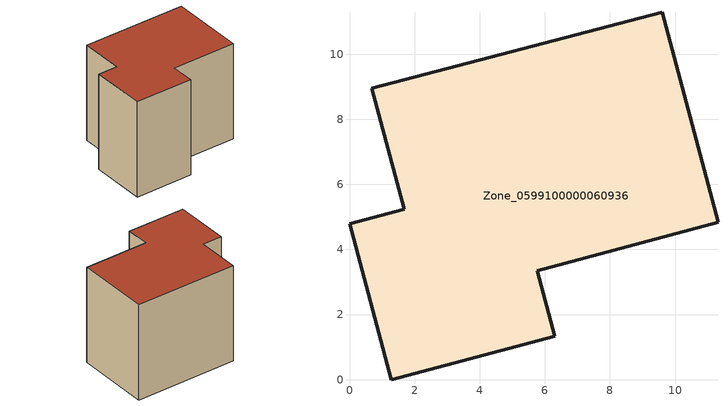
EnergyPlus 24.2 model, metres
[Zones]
Zone_0599100000060936
 floor ground (C_G): 5.76,3.35 6.3,1.34 1.28,0 0,4.78 1.69,5.23 0.69,8.95 9.6,11.28 11.32,4.83 z3.12
 wall outside (C_F): 6.3,1.34 5.76,3.35 11.32,4.83 9.6,11.28 0.69,8.95 1.69,5.23 0,4.78 1.28,0 6.3,1.34 z3.12:11.96
 roof outside (C_R): 5.76,3.35 11.32,4.83 9.6,11.28 0.69,8.95 1.69,5.23 0,4.78 1.28,0 6.3,1.34 z11.96
[BUILDING]
Pand.0599100000060936: North Axis=0; Terrain=City; Loads Convergence Tolerance Value=0.04; Temperature Convergence Tolerance Value=0.4; Solar Distribution=FullExterior; Maximum Number of Warmup Days=25; Minimum Number of Warmup Days=1
[Site:Location]
Rotterdam.The.Hague.AP_ZH_NLD Design_Conditions: Latitude=51.96; Longitude=4.45; Time Zone=1; Elevation=-4.5
[SITE:GROUNDTEMPERATURE:BUILDINGSURFACE]
18, 18, 18, 18, 18, 18, 18, 18, 18, 18, 18, 18
[MATERIAL] Thermal Absorptance=0.9; Solar Absorptance=0.7; Visible Absorptance=0.7
Name | Roughness | Thickness | Conductivity | Density | Specific Heat
G.TC.1946-1964 | MediumSmooth | 0.15 | 1 | 540 | 1210
F.TC.1946-1964 | Rough | 0.3 | 0.857143 | 1920 | 840
R.TC.1946-1964 | MediumRough | 0.2 | 0.235294 | 1500 | 1000
[CONSTRUCTION]
C_G: G.TC.1946-1964
C_F: F.TC.1946-1964
C_R: R.TC.1946-1964
[ZONE]
Zone_0599100000060936: Type=1; Multiplier=1; Ceiling Height=Autocalculate; Volume=Autocalculate; Floor Area=autocalculate; Part of Total Floor Area=Yes
[ZONEINFILTRATION:DESIGNFLOWRATE]
Infil_Zone_0599100000060936: Zone or ZoneList or Space or SpaceList=Zone_0599100000060936; Schedule=AlwaysOn; Design Flow Rate Calculation Method=Flow/Area; Flow Rate per Floor Area=0.003; Constant Term Coefficient=1; Temperature Term Coefficient=0; Velocity Term Coefficient=0; Velocity Squared Term Coefficient=0
[HVACTEMPLATE:ZONE:IDEALLOADSAIRSYSTEM]
Zone_0599100000060936: Maximum Heating Supply Air Temperature=50; Minimum Cooling Supply Air Temperature=13; Maximum Heating Supply Air Humidity Ratio=0.0156; Minimum Cooling Supply Air Humidity Ratio=0.0077; Heating Limit=NoLimit; Cooling Limit=NoLimit; Dehumidification Control Type=ConstantSensibleHeatRatio; Cooling Sensible Heat Ratio=0.7; Dehumidification Setpoint=60; Humidification Control Type=None; Humidification Setpoint=30; Outdoor Air Method=None; Outdoor Air Flow Rate per Person=0.00944; Outdoor Air Flow Rate per Zone Floor Area=0; Outdoor Air Flow Rate per Zone=0; Demand Controlled Ventilation Type=None; Outdoor Air Economizer Type=NoEconomizer; Heat Recovery Type=None; Sensible Heat Recovery Effectiveness=0.7; Latent Heat Recovery Effectiveness=0.65
[ZONECONTROL:THERMOSTAT]
ThermostatControl_Zone_0599100000060936: Zone or ZoneList=Zone_0599100000060936; Control Type Schedule=DualSetpointControlType; Control 1=Thermostat_Zone_0599100000060936; Temperature Difference Between Cutout And Setpoint=0
[THERMOSTATSETPOINT:DUALSETPOINT]
Thermostat_Zone_0599100000060936: Heating Setpoint Temperature Schedule=HeatingSetpoint_Zone_0599100000060936; Cooling Setpoint Temperature Schedule=CoolingSetpoint_Zone_0599100000060936
[SCHEDULE:COMPACT]
HeatingSetpoint_Zone_0599100000060936: Through: 12/31, For: AllDays, Until: 24:00, 21
CoolingSetpoint_Zone_0599100000060936: Through: 12/31, For: AllDays, Until: 24:00, 24
DualSetpointControlType: Through: 12/31, For: AllDays, Until: 24:00, 4
AlwaysOn: Through: 12/31, For: AllDays, Until: 24:00, 1
